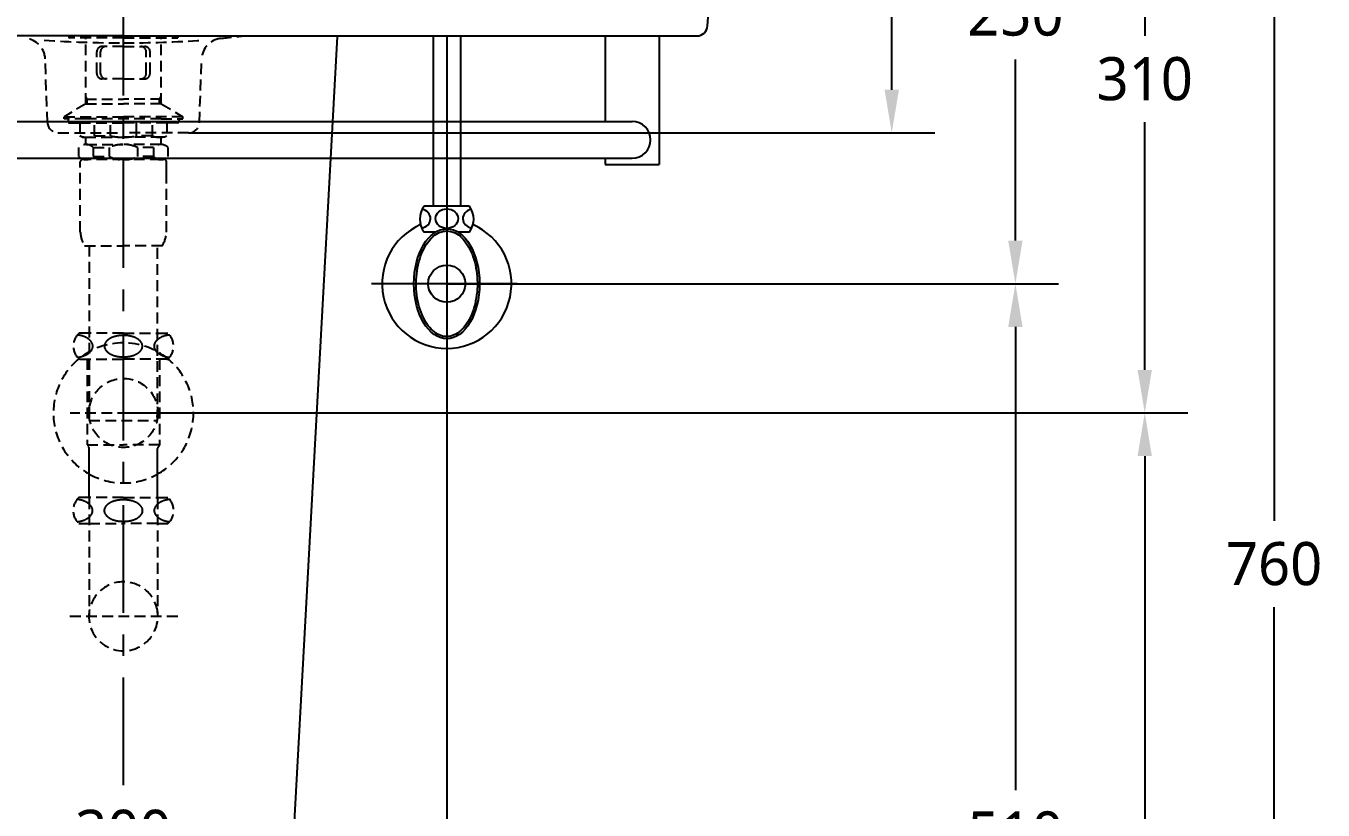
# Model space of a CAD drawing. Extents: x 0 to 6861, y 0 to 2100.
# Drawn here: x 1155 to 1756, y 431 to 795 of the extents above; entities that cross this region are included whole.
import ezdxf

# ---------------------------------------------------------------- set-up
doc = ezdxf.new("R2010")
doc.units = 0
doc.header["$LTSCALE"] = 20
doc.header["$MEASUREMENT"] = 0
doc.linetypes.add('CENTER', pattern=[2, 1.25, -0.25, 0.25, -0.25])
doc.linetypes.add('HIDDEN', pattern=[0.375, 0.25, -0.125])
doc.layers.get('DEFPOINTS').update_dxf_attribs({"linetype": 'CONTINUOUS'})
for name, color, linetype in [('1', 1, 'CONTINUOUS'), ('3', 3, 'CONTINUOUS'), ('4', 4, 'CONTINUOUS'), ('6', 6, 'CONTINUOUS'), ('7', 7, 'CONTINUOUS'), ('CENTER', 2, 'CENTER')]:
    doc.layers.add(name, color=color, linetype=linetype)
doc.styles.get("Standard").update_dxf_attribs({"font": 'NanumGothic.ttf'})
doc.dimstyles.get("Standard").update_dxf_attribs({"dimtxt": 2.5, "dimasz": 2, "dimexe": 2, "dimexo": 1, "dimgap": 1.5, "dimtad": 1, "dimdec": 0, "dimlfac": 10, "dimrnd": 0.5, "dimzin": 0, "dimdsep": 46, "dimtxsty": 'Standard', "dimcen": 0, "dimclrt": 2, "dimadec": 0, "dimazin": 0, "dimtfac": 1, "dimtdec": 0, "dimtmove": 0, "dimatfit": 3, "dimfxl": 1, "dimtolj": 1, "dimtzin": 0, "dimarcsym": 0})

# ---------------------------------------------------------------- blocks, each defined once
blk = doc.blocks.new('*D5')
at = {"layer": '1', "color": 3, "lineweight": -2, "transparency": 16777216}
for p, q in [((1050, 640.76), (1050, 380.28)), ((1350, 640.76), (1350, 380.28)), ((1330, 400.28), (1070, 400.28))]:
    blk.add_line(p, q, dxfattribs=at)
at = {"layer": '1', "color": 3, "transparency": 16777216}
for points in [[(1070, 403.61), (1070, 396.95), (1050, 400.28)], [(1330, 403.61), (1330, 396.95), (1350, 400.28)]]:
    blk.add_solid(points, dxfattribs=at)
at = {"layer": 'DEFPOINTS', "color": 0, "transparency": 16777216}
for p in [(1050, 640.76), (1350, 640.76), (1050, 400.28)]:
    blk.add_point(p, dxfattribs=at)
at = {"layer": '1', "color": 2, "transparency": 16777216, "insert": (1200, 421.18), "char_height": 20, "attachment_point": 5}
blk.add_mtext('\\A1;300', dxfattribs=at)
blk = doc.blocks.new('*D17')
at = {"layer": '1', "color": 3, "lineweight": -2, "transparency": 16777216}
for p, q in [((1473, 925.42), (1576.41, 925.42)), ((1556.41, 905.42), (1556.41, 856.31)), ((1556.41, 765.42), (1556.41, 814.54)), ((1230.26, 745.42), (1576.41, 745.42))]:
    blk.add_line(p, q, dxfattribs=at)
at = {"layer": '1', "color": 3, "transparency": 16777216}
for points in [[(1553.08, 905.42), (1559.75, 905.42), (1556.41, 925.42)], [(1553.08, 765.42), (1559.75, 765.42), (1556.41, 745.42)]]:
    blk.add_solid(points, dxfattribs=at)
at = {"layer": 'DEFPOINTS', "color": 0, "transparency": 16777216}
for p in [(1473, 925.42), (1230.26, 745.42), (1556.41, 745.42)]:
    blk.add_point(p, dxfattribs=at)
at = {"layer": '1', "color": 2, "transparency": 16777216, "insert": (1556.41, 835.42), "char_height": 20, "attachment_point": 5}
blk.add_mtext('\\A1;180', dxfattribs=at)
blk = doc.blocks.new('*D18')
at = {"layer": '1', "color": 3, "lineweight": -2, "transparency": 16777216}
for p, q in [((1437.41, 925.42), (1633.77, 925.42)), ((1613.77, 905.42), (1613.77, 821.31)), ((1613.77, 695.42), (1613.77, 779.54)), ((1350, 675.42), (1633.77, 675.42))]:
    blk.add_line(p, q, dxfattribs=at)
at = {"layer": '1', "color": 3, "transparency": 16777216}
for points in [[(1610.44, 905.42), (1617.1, 905.42), (1613.77, 925.42)], [(1610.44, 695.42), (1617.1, 695.42), (1613.77, 675.42)]]:
    blk.add_solid(points, dxfattribs=at)
at = {"layer": 'DEFPOINTS', "color": 0, "transparency": 16777216}
for p in [(1437.41, 925.42), (1350, 675.42), (1613.77, 675.42)]:
    blk.add_point(p, dxfattribs=at)
at = {"layer": '1', "color": 2, "transparency": 16777216, "insert": (1613.77, 800.42), "char_height": 20, "attachment_point": 5}
blk.add_mtext('\\A1;250', dxfattribs=at)
blk = doc.blocks.new('*D19')
at = {"layer": '1', "color": 3, "lineweight": -2, "transparency": 16777216}
for p, q in [((1506.02, 675.42), (1633.77, 675.42)), ((1613.77, 655.42), (1613.77, 440.42)), ((1613.77, 185.42), (1613.77, 400.42)), ((1449.47, 165.42), (1633.77, 165.42))]:
    blk.add_line(p, q, dxfattribs=at)
at = {"layer": '1', "color": 3, "transparency": 16777216}
for points in [[(1610.44, 655.42), (1617.1, 655.42), (1613.77, 675.42)], [(1610.44, 185.42), (1617.1, 185.42), (1613.77, 165.42)]]:
    blk.add_solid(points, dxfattribs=at)
at = {"layer": 'DEFPOINTS', "color": 0, "transparency": 16777216}
for p in [(1506.02, 675.42), (1449.47, 165.42), (1613.77, 165.42)]:
    blk.add_point(p, dxfattribs=at)
at = {"layer": '1', "color": 2, "transparency": 16777216, "insert": (1613.77, 420.42), "char_height": 20, "attachment_point": 5}
blk.add_mtext('\\A1;510', dxfattribs=at)
blk = doc.blocks.new('*D20')
at = {"layer": '1', "color": 3, "lineweight": -2, "transparency": 16777216}
for p, q in [((1576.41, 925.42), (1693.77, 925.42)), ((1673.77, 905.42), (1673.77, 790.44)), ((1673.77, 635.46), (1673.77, 750.44)), ((1200, 615.46), (1693.77, 615.46))]:
    blk.add_line(p, q, dxfattribs=at)
at = {"layer": '1', "color": 3, "transparency": 16777216}
for points in [[(1670.44, 905.42), (1677.1, 905.42), (1673.77, 925.42)], [(1670.44, 635.46), (1677.1, 635.46), (1673.77, 615.46)]]:
    blk.add_solid(points, dxfattribs=at)
at = {"layer": 'DEFPOINTS', "color": 0, "transparency": 16777216}
for p in [(1576.41, 925.42), (1200, 615.46), (1673.77, 615.46)]:
    blk.add_point(p, dxfattribs=at)
at = {"layer": '1', "color": 2, "transparency": 16777216, "insert": (1673.77, 770.44), "char_height": 20, "attachment_point": 5}
blk.add_mtext('\\A1;310', dxfattribs=at)
blk = doc.blocks.new('*D21')
at = {"layer": '1', "color": 3, "lineweight": -2, "transparency": 16777216}
for p, q in [((1200, 615.46), (1693.77, 615.46)), ((1673.77, 595.46), (1673.77, 410.44)), ((1673.77, 185.42), (1673.77, 370.44)), ((1433.55, 165.42), (1693.77, 165.42))]:
    blk.add_line(p, q, dxfattribs=at)
at = {"layer": '1', "color": 3, "transparency": 16777216}
for points in [[(1670.44, 595.46), (1677.1, 595.46), (1673.77, 615.46)], [(1670.44, 185.42), (1677.1, 185.42), (1673.77, 165.42)]]:
    blk.add_solid(points, dxfattribs=at)
at = {"layer": 'DEFPOINTS', "color": 0, "transparency": 16777216}
for p in [(1200, 615.46), (1433.55, 165.42), (1673.77, 165.42)]:
    blk.add_point(p, dxfattribs=at)
at = {"layer": '1', "color": 2, "transparency": 16777216, "insert": (1673.77, 390.44), "char_height": 20, "attachment_point": 5}
blk.add_mtext('\\A1;450', dxfattribs=at)
blk = doc.blocks.new('*D22')
at = {"layer": '1', "color": 3, "lineweight": -2, "transparency": 16777216}
for p, q in [((1411.91, 925.42), (1753.77, 925.42)), ((1733.77, 905.42), (1733.77, 565.42)), ((1733.77, 185.42), (1733.77, 525.42)), ((1385.45, 165.42), (1753.77, 165.42))]:
    blk.add_line(p, q, dxfattribs=at)
at = {"layer": '1', "color": 3, "transparency": 16777216}
for points in [[(1730.44, 905.42), (1737.1, 905.42), (1733.77, 925.42)], [(1730.44, 185.42), (1737.1, 185.42), (1733.77, 165.42)]]:
    blk.add_solid(points, dxfattribs=at)
at = {"layer": 'DEFPOINTS', "color": 0, "transparency": 16777216}
for p in [(1411.91, 925.42), (1385.45, 165.42), (1733.77, 165.42)]:
    blk.add_point(p, dxfattribs=at)
at = {"layer": '1', "color": 2, "transparency": 16777216, "insert": (1733.77, 545.42), "char_height": 20, "attachment_point": 5}
blk.add_mtext('\\A1;760', dxfattribs=at)

msp = doc.modelspace()

# ---------------------------------------------------------------- linework, layer by layer
at = {"layer": '1', "color": 7}
for p, q in [((1423.48557, 790.423, -9.25406), (1423.48557, 750.68731, -9.25406)), ((1448.48557, 790.423, -9.25406), (1448.48557, 730.68731, -9.25406)), ((964.16394, 750.68731, -9.25406), (1435.98557, 750.68731, -9.25406)), ((964.16394, 733.68731, -9.25406), (1435.98557, 733.68731, -9.25406)), ((1423.48557, 733.68731, -9.25406), (1423.48557, 730.68731, -9.25406)), ((1423.48557, 730.68731, -9.25406), (1448.48557, 730.68731, -9.25406))]:
    msp.add_line(p, q, dxfattribs=at)
msp.add_arc((1435.98557, 742.18731, -9.25406), 8.5, 270, 90, dxfattribs=at)
at = {"layer": '3', "linetype": 'HIDDEN'}
for p, q in [((1174.69817, 790.42294), (1174.69817, 789.71742)), ((1200, 789.51742), (1174.89817, 789.51742)), ((1182.5, 758.92301), (1182.5, 789.51742)), ((1200, 789.51742), (1225.10183, 789.51742)), ((1217.5, 758.92301), (1217.5, 789.51742)), ((1225.30183, 790.42294), (1225.30183, 789.71742)), ((1187.62563, 773.01742), (1187.62563, 783.01742)), ((1189.3934, 773.01742), (1189.3934, 783.01742)), ((1200, 785.51742), (1190.12563, 785.51742)), ((1200, 785.51742), (1209.87437, 785.51742)), ((1210.6066, 773.01742), (1210.6066, 783.01742)), ((1212.37437, 773.01742), (1212.37437, 783.01742)), ((1200, 770.51742), (1190.12563, 770.51742)), ((1200, 770.51742), (1209.87437, 770.51742)), ((1182.5, 758.92301), (1172.5, 752.92301)), ((1183.2, 761.01742), (1182.5, 762.22985)), ((1182.5, 761.01742), (1200, 761.01742)), ((1182.5, 758.92301), (1200, 758.92301)), ((1183.2, 758.92301), (1183.2, 761.01742)), ((1217.5, 761.01742), (1200, 761.01742)), ((1217.5, 758.92301), (1200, 758.92301)), ((1216.8, 761.01742), (1217.5, 762.22985)), ((1216.8, 758.92301), (1216.8, 761.01742)), ((1217.5, 758.92301), (1227.5, 752.92301)), ((1172.5, 752.92301), (1200, 752.92301)), ((1172.5, 751.92301), (1172.5, 752.92301)), ((1227.5, 752.92301), (1200, 752.92301)), ((1227.5, 751.92301), (1227.5, 752.92301)), ((1182.5, 751.92301), (1172.5, 751.92301)), ((1174.30787, 751.92301), (1174.30787, 750.62301)), ((1174.80787, 750.12301), (1179.80787, 750.12301)), ((1179.80787, 750.12301), (1200, 750.12301)), ((1179.80787, 750.12301), (1179.80787, 744.00036)), ((1217.5, 751.92301), (1182.5, 751.92301)), ((1186.58265, 744.00036), (1186.58265, 750.12301)), ((1193.98332, 744.00036), (1193.98332, 750.12301)), ((1220.19213, 750.12301), (1200, 750.12301)), ((1213.41735, 744.00036), (1213.41735, 750.12301)), ((1217.5, 751.92301), (1227.5, 751.92301)), ((1220.19213, 750.12301), (1220.19213, 744.00036)), ((1225.19213, 750.12301), (1220.19213, 750.12301)), ((1225.69213, 751.92301), (1225.69213, 750.62301)), ((1180.80787, 743.42301), (1179.80787, 744.00036)), ((1180.80787, 743.42301), (1182.20787, 743.42301)), ((1182.20787, 743.42301), (1200, 743.42301)), ((1182.5, 740.01177), (1182.5, 743.42301)), ((1186.58265, 744.00036), (1193.98332, 744.00036)), ((1217.79213, 743.42301), (1200, 743.42301)), ((1213.41735, 744.00036), (1206.01668, 744.00036)), ((1217.5, 740.01177), (1217.5, 743.42301)), ((1219.19213, 743.42301), (1217.79213, 743.42301)), ((1219.19213, 743.42301), (1220.19213, 744.00036)), ((1179.2563, 734.46079), (1179.2563, 738.57404)), ((1182.6437, 740.01742), (1199.7563, 740.01742)), ((1186.03109, 738.57404), (1193.43175, 738.57404)), ((1186.03109, 738.57404), (1186.03109, 734.46079)), ((1186.03109, 734.46079), (1193.43175, 734.46079)), ((1193.43175, 738.57404), (1193.43175, 734.46079)), ((1217.3563, 740.01742), (1200.2437, 740.01742)), ((1206.56825, 738.57404), (1206.56825, 734.46079)), ((1213.96891, 738.57404), (1206.56825, 738.57404)), ((1213.96891, 734.46079), (1206.56825, 734.46079)), ((1213.96891, 738.57404), (1213.96891, 734.46079)), ((1220.7437, 734.46079), (1220.7437, 738.57404)), ((1180, 699.41507), (1180, 732.01742)), ((1200, 733.01742), (1181, 733.01742)), ((1217.3563, 733.01742), (1200, 733.01742)), ((1216.8, 733.01742), (1217.3563, 733.01742)), ((1217.3563, 733.01742), (1217.7563, 733.01742)), ((1219, 733.01742), (1217.5, 733.01742)), ((1220, 726.65318), (1220, 732.01742)), ((1220, 699.41507), (1220, 732.01742)), ((1182, 693.01742), (1200, 693.01742)), ((1184.125, 693.01742), (1184.125, 612.01742)), ((1218, 693.01742), (1200, 693.01742)), ((1215.875, 612.01742), (1215.875, 693.01742)), ((1215.875, 613.79759), (1215.175, 613.79759)), ((1184.125, 612.01742), (1215.875, 612.01742))]:
    msp.add_line(p, q, dxfattribs=at)
at = {"layer": '3'}
msp.add_line((1206.01668, 744.00036), (1206.01668, 750.12301), dxfattribs=at)
at = {"layer": '3', "linetype": 'HIDDEN'}
for centre, radius, start, end in [((1174.89817, 789.71742), 0.2, 180, 270), ((1225.10183, 789.71742), 0.2, 270, 0), ((1190.12563, 783.01742), 2.5, 90, 180), ((1191.8934, 783.01742), 2.5, 90, 180), ((1208.1066, 783.01742), 2.5, 0, 90), ((1209.87437, 783.01742), 2.5, 0, 90), ((1190.12563, 773.01742), 2.5, 180, 270), ((1191.8934, 773.01742), 2.5, 180, 270), ((1208.1066, 773.01742), 2.5, 270, 0), ((1209.87437, 773.01742), 2.5, 270, 0), ((1174.80787, 750.62301), 0.5, 180, 270), ((1225.19213, 750.62301), 0.5, 270, 0), ((1183.19526, 753.60222), 10.18185, 250.56792502, 289.43207498), ((1199.80786, 772.87534), 29.45658, 258.59556617, 270.3737354), ((1200.19214, 772.87534), 29.45658, 269.6262646, 281.40443383), ((1216.80474, 753.60222), 10.18185, 250.56792502, 289.43207498), ((1182.6437, 735.30962), 4.70435, 43.94093732, 136.05906268), ((1182.6437, 737.72522), 4.70435, 223.94093732, 316.05906268), ((1199.53411, 726.41294), 13.60629, 89.06429532, 116.64718661), ((1199.53411, 746.6219), 13.60629, 243.35281339, 270.93570468), ((1200.46589, 726.41294), 13.60629, 63.35281339, 90.93570468), ((1200.46589, 746.6219), 13.60629, 269.06429532, 296.64718661), ((1217.3563, 735.30962), 4.70435, 43.94093732, 136.05906268), ((1217.3563, 737.72522), 4.70435, 223.94093732, 316.05906268), ((1181, 732.01742), 1, 90, 180), ((1219, 732.01742), 1, 0, 90), ((1192.98841, 699.964), 13, 182.42004342, 212.30000816), ((1207.01159, 699.964), 13, 327.69999184, 357.57995658)]:
    msp.add_arc(centre, radius, start, end, dxfattribs=at)
at = {"layer": '4', "linetype": 'HIDDEN'}
for p, q in [((1183.75, 652.46178), (1179.4585, 652.46178)), ((1200, 652.46178), (1183.75, 652.46178)), ((1200, 652.46178), (1216.25, 652.46178)), ((1216.25, 652.46178), (1220.5415, 652.46178)), ((1179.85, 640.46178), (1179.4585, 640.46178)), ((1179.85, 640.46178), (1200, 640.46178)), ((1183.2, 640.46178), (1183.2, 600.68166)), ((1220.15, 640.46178), (1200, 640.46178)), ((1216.8, 640.46178), (1216.8, 600.68166)), ((1220.15, 640.46178), (1220.5415, 640.46178)), ((1224.77504, 615.42301), (1175.22496, 615.42301)), ((1183.2, 600.68166), (1200, 600.68166)), ((1216.8, 600.68166), (1200, 600.68166)), ((1184.125, 576.16178), (1179.38055, 576.16178)), ((1199.92205, 576.16178), (1184.125, 576.16178)), ((1184.125, 575.85758), (1184.125, 520.96178)), ((1199.92205, 576.16178), (1200, 576.16178)), ((1200.07795, 576.16178), (1200, 576.16178)), ((1200.07795, 576.16178), (1215.875, 576.16178)), ((1215.875, 576.16178), (1220.61945, 576.16178)), ((1215.875, 575.85758), (1215.875, 520.96178)), ((1179.38055, 564.16178), (1184.125, 564.16178)), ((1184.125, 564.16178), (1199.92205, 564.16178)), ((1215.875, 564.16178), (1200.07795, 564.16178)), ((1215.875, 564.16178), (1220.61945, 564.16178)), ((1225.17347, 520.96178), (1174.82653, 520.96178))]:
    msp.add_line(p, q, dxfattribs=at)
at = {"layer": '4'}
for p, q in [((1184.125, 575.85758), (1184.125, 599.03678)), ((1215.875, 575.85758), (1215.875, 599.03678))]:
    msp.add_line(p, q, dxfattribs=at)
at = {"layer": '4', "linetype": 'HIDDEN'}
for points in [[(1185.80517, 646.46178, 0.15521739), (1185.21468, 648.31811, 0.106747244), (1183.15297, 650.20878, 0.07304301), (1180.38311, 651.3268, 0.028511088), (1178.65435, 651.64281, 0.05952259)], [(1200, 651.46178, 0.057537424), (1196.44246, 651.05104, 0.071219107), (1193.7425, 649.99731, 0.106373365), (1191.7197, 648.20072, 0.159482965)], [(1200, 651.46178, -0.057537424), (1203.55754, 651.05104, -0.071219107), (1206.2575, 649.99731, -0.106373365), (1208.2803, 648.20072, -0.159482965)], [(1214.19483, 646.46178, -0.15521739), (1214.78532, 648.31811, -0.106747244), (1216.84703, 650.20878, -0.07304301), (1219.61689, 651.3268, -0.028511088), (1221.34565, 651.64281, -0.05952259)], [(1178.65435, 641.28075, 0.028511088), (1180.38311, 641.59676, 0.07304301), (1183.15297, 642.71478, 0.106747244), (1185.21468, 644.60545, 0.15521739), (1185.80517, 646.46178, 0.15521739)], [(1191.7197, 648.20072, 0.327290453), (1191.7197, 644.72284, 0.106373385), (1193.7425, 642.92625, 0.071219107), (1196.44246, 641.87252, 0.057537424), (1200, 641.46178, 0.057537424)], [(1208.2803, 648.20072, -0.327290453), (1208.2803, 644.72284, -0.106373385), (1206.2575, 642.92625, -0.071219107), (1203.55754, 641.87252, -0.057537424), (1200, 641.46178, -0.057537424)], [(1221.34565, 641.28075, -0.028511088), (1219.61689, 641.59676, -0.07304301), (1216.84703, 642.71478, -0.106747244), (1214.78532, 644.60545, -0.15521739), (1214.19483, 646.46178, -0.15521739)], [(1184.125, 573.14725, 0.049056062), (1183.07502, 573.90878, 0.07304301), (1180.30516, 575.0268, 0.028511088), (1178.57641, 575.34281)], [(1185.72722, 570.16178, 0.15521739), (1185.13673, 572.01811, 0.054411203), (1184.18358, 573.09466, 0.054411203)], [(1191.64175, 571.90072, 0.327290453), (1191.64175, 568.42284, 0.106373385), (1193.66456, 566.62625, 0.071219107), (1196.36451, 565.57252, 0.057537424), (1199.92205, 565.16178, 0.057537424)], [(1200, 575.16159, 0.058789896), (1196.36451, 574.75104, 0.071219107), (1193.66456, 573.69731, 0.106373365), (1191.64175, 571.90072, 0.159482965)], [(1200, 575.16159, -0.058789896), (1203.63549, 574.75104, -0.071219107), (1206.33544, 573.69731, -0.106373365), (1208.35825, 571.90072, -0.159482965)], [(1208.35825, 571.90072, -0.327290453), (1208.35825, 568.42284, -0.106373385), (1206.33544, 566.62625, -0.071219107), (1203.63549, 565.57252, -0.057537424), (1200.07795, 565.16178, -0.057537424)], [(1214.27278, 570.16178, -0.15521739), (1214.86327, 572.01811, -0.054949864), (1215.82696, 573.10422, -0.054949864)], [(1215.875, 573.14725, -0.049056062), (1216.92498, 573.90878, -0.07304301), (1219.69484, 575.0268, -0.028511088), (1221.42359, 575.34281)], [(1178.57641, 564.98075, 0.028511088), (1180.30516, 565.29676, 0.07304301), (1183.07502, 566.41478, 0.049056062), (1184.125, 567.17631, 0.049056062)], [(1184.18535, 567.2305, 0.054320903), (1185.13673, 568.30545, 0.15521739), (1185.72722, 570.16178)], [(1215.81892, 567.22663, -0.054539036), (1214.86327, 568.30545, -0.15521739), (1214.27278, 570.16178)], [(1221.42359, 564.98075, -0.028511088), (1219.69484, 565.29676, -0.07304301), (1216.92498, 566.41478, -0.049056062), (1215.875, 567.17631, -0.049056062)]]:
    msp.add_lwpolyline(points, format="xyb", dxfattribs=at)
msp.add_circle((1200, 615.46178), 16, dxfattribs=at)
for centre, radius, start, end in [((1184.75, 646.46178), 8, 131.40962211, 228.59037789), ((1215.25, 646.46178), 8, 311.40962211, 48.59037789), ((1200, 615.46178), 32.5, 50.55292077, 129.44707923), ((1200, 615.46178), 32.5, 129.44707923, 240.76048697), ((1200, 615.46178), 32.5, 299.23951303, 50.55292077), ((1183.2, 599.03678), 0.925, 0, 58.70258778), ((1216.8, 599.03678), 0.925, 121.29741222, 180), ((1215.8, 600.68166), 1, 301.29741222, 0), ((1200, 615.46178), 32.5, 240.76048697, 299.23951303), ((1184.67205, 570.16178), 8, 131.40962211, 228.59037789), ((1215.32795, 570.16178), 8, 311.40962211, 48.59037789), ((1200, 521.08678), 16, 7.1666434, 180), ((1200, 521.08678), 16, 172.8333566, 7.1666434)]:
    msp.add_arc(centre, radius, start, end, dxfattribs=at)
at = {"layer": '6'}
for p, q in [((1343.65, 790.42297), (1343.65, 711.42301)), ((1350, 790.42297), (1350, 640.76448)), ((1356.35, 790.42298), (1356.35, 711.42301)), ((1356.35, 711.42301), (1339.5, 711.42301)), ((1360.5, 711.42301), (1356.35, 711.42301)), ((1344.8598, 699.42301), (1339.5, 699.42301)), ((1360.5, 699.42301), (1355.1402, 699.42301)), ((1382.62657, 675.42301), (1315.03087, 675.42301))]:
    msp.add_line(p, q, dxfattribs=at)
msp.add_circle((1350, 675.42301), 8.61509, dxfattribs=at)
for centre, radius, start, end in [((1347.5, 705.42301), 10, 143.13010235, 216.86989765), ((1352.5, 705.42301), 10, 323.13010235, 36.86989765), ((1350, 675.42301), 30, 113.91725115, 66.08274885)]:
    msp.add_arc(centre, radius, start, end, dxfattribs=at)
for centre, major_axis, start_param, end_param in [((1337.22674, 705.65059), (-5.22946, 0), 1.800504354, 4.443057795), ((1362.68267, 705.65059), (5.22946, 0), 1.82411945, 4.498970222)]:
    msp.add_ellipse(centre, major_axis=major_axis, ratio=0.866391406, start_param=start_param, end_param=end_param, dxfattribs=at)
for centre, major_axis, ratio in [((1350, 705.65059), (5.22946, 0), 0.866391406), ((1350, 675.42301), (0, 25.5), 0.596528766)]:
    msp.add_ellipse(centre, major_axis=major_axis, ratio=ratio, dxfattribs=at)
msp.add_open_spline([(1350, 699.92301), (1347.91961, 699.92301), (1345.81986, 699.1139), (1341.92363, 695.86885), (1340.15141, 693.42872), (1337.42556, 687.40001), (1336.47389, 683.8206), (1335.62349, 676.30546), (1335.72481, 672.37573), (1336.95671, 665.01831), (1338.0872, 661.59678), (1341.09962, 656.00756), (1342.9775, 653.85033), (1346.98264, 651.208), (1349.08816, 650.70641), (1353.24366, 651.30821), (1355.32541, 652.43107), (1359.07662, 656.26306), (1360.72535, 658.96717), (1363.13974, 665.38854), (1363.90451, 669.09779), (1364.36618, 676.71222), (1364.06304, 680.61149), (1362.4602, 687.7539), (1361.16064, 690.99062), (1357.88975, 696.0974), (1355.92602, 697.95616), (1352.60831, 699.60833), (1351.30279, 699.92301), (1350, 699.92301)], degree=3, knots=[0, 0, 0, 0, 0.461109739, 0.461109739, 0.922219478, 0.922219478, 1.383329216, 1.383329216, 1.844438955, 1.844438955, 2.305548694, 2.305548694, 2.766658433, 2.766658433, 3.227768172, 3.227768172, 3.688877911, 3.688877911, 4.149987649, 4.149987649, 4.611097388, 4.611097388, 5.072207127, 5.072207127, 5.533316866, 5.533316866, 5.994426605, 5.994426605, 6.283185307, 6.283185307, 6.283185307, 6.283185307], dxfattribs=at)
at = {"layer": '7', "extrusion": (0, 1, 0)}
for p, q in [((1470.928, 795.04436, -8.91847), (1479.9778, 917.86032)), ((1200.00018, 790.42293, -9.25406), (934.05855, 790.42301, -9.25406)), ((1199.99982, 790.42293, -9.25406), (1465.94145, 790.42301, -9.25406)), ((1200, 790.42301, 445.81577), (1200, 790.42301, -14.18423)), ((1200, 790.42301, -14.18423), (1200, 790.42301, 445.81577)), ((1200, 790.42301, 445.81577), (1200, 790.42301, -14.18423)), ((1200, 790.42301, -14.18423), (1200, 790.42301, 445.81577)), ((1200, 790.42301, -14.18423), (1200, 790.42299, -14.18423)), ((1200, 790.42299, -14.18423), (1200, 790.42301, -14.18423)), ((1200, 790.42301, -14.18423), (1200, 790.42299, -14.18423)), ((1200, 790.42299, -14.18423), (1200, 790.42301, -14.18423)), ((1200, 790.42293, 445.81577), (1200, 790.42301, 445.81577)), ((1200, 790.42301, 445.81577), (1200, 790.42293, 445.81577)), ((1200, 790.42293, 445.81577), (1200, 790.42301, 445.81577)), ((1200, 790.42301, 445.81577), (1200, 790.42293, 445.81577)), ((1200, 790.42299, 20), (1200, 790.42299, 0)), ((1200, 790.42299, 20), (1200, 790.42299, 0)), ((1200, 790.42299, 20), (1200, 790.42299, 0)), ((1200, 790.42299, 20), (1200, 790.42299, 0)), ((1200, 790.42299, 0), (1200, 790.42299, -14.18423)), ((1200, 790.42299, 0), (1200, 790.42299, -14.18423)), ((1200, 790.42299, 0), (1200, 790.42299, -14.18423)), ((1200, 790.42299, 0), (1200, 790.42299, -14.18423)), ((1200, 790.42293, 410.50779), (1200, 790.42293, 445.81577)), ((1200, 790.42293, 410.50779), (1200, 790.42293, 445.81577))]:
    msp.add_line(p, q, dxfattribs=at)
at = {"layer": '7'}
msp.add_line((1299.16265, 790.10794, -1.07919), (1265.00019, 165.42301, -45.098), dxfattribs=at)
at = {"layer": '7', "linetype": 'HIDDEN', "extrusion": (0, 1, 0)}
for p, q in [((1164.75145, 750.16133), (1163.71971, 779.84818)), ((1235.24855, 750.16133), (1236.28029, 779.84818)), ((1169.7446, 745.42301), (1200.00022, 745.42301)), ((1230.2554, 745.42301), (1199.99978, 745.42301))]:
    msp.add_line(p, q, dxfattribs=at)
at = {"layer": '7', "extrusion": (2.03217e-08, -0.072426, 0.997374)}
msp.add_arc((1465.94167, 792.67656, -66.47677), 5, 270, 355.79673763, dxfattribs=at)
at = {"layer": '7', "linetype": 'HIDDEN'}
for centre, radius, start, end in [((1153.73341, 779.32482), 10, 3, 83.96941389), ((1200.00045, 1332.85288), 545.66744, 266.14041802, 269.99998116), ((1200, 1332.85288), 545.66744, 270.00001884, 273.85958198), ((1246.26659, 779.32482), 10, 96.03058611, 177), ((1168.46999, 1515.72825), 730.5014, 276.03058611, 276.83791369), ((1169.7446, 750.42301), 5, 183, 270), ((1230.2554, 750.42301), 5, 270, 357)]:
    msp.add_arc(centre, radius, start, end, dxfattribs=at)
at = {"layer": '7'}
for points, degree in [([(1200, 790.42301, 0.00174), (1200, 790.42301)], 1), ([(1200, 790.42301, 0.00174), (1200, 790.42301)], 1), ([(1200, 790.42301, 0.00174), (1200, 790.42301)], 1), ([(1200, 790.42301, 0.00174), (1200, 790.42301)], 1), ([(1200, 790.42299, -14.18423), (1200, 790.42299, -9.45618), (1200, 790.42299, -4.7281), (1200, 790.42299, 0)], 3), ([(1200, 790.42299, -14.18423), (1200, 790.42299, -9.45618), (1200, 790.42299, -4.7281), (1200, 790.42299, 0)], 3), ([(1200, 790.42299, -14.18423), (1200, 790.42299, -9.45618), (1200, 790.42299, -4.7281), (1200, 790.42299, 0)], 3), ([(1200, 790.42299, -14.18423), (1200, 790.42299, -9.45618), (1200, 790.42299, -4.7281), (1200, 790.42299, 0)], 3)]:
    msp.add_open_spline(points, degree=degree, dxfattribs=at)
for points, knots in [([(1200, 790.42299, 381.33422), (1200, 790.42299, 320.01361), (1200, 790.42299, 258.68925), (1200, 790.42299, 138.24222), (1200, 790.42299, 79.11951), (1200, 790.42299, 20)], [0, 0, 0, 0, 0.509143811, 0.509143811, 1, 1, 1, 1]), ([(1200, 790.42299, 381.33422), (1200, 790.42299, 320.01361), (1200, 790.42299, 258.68925), (1200, 790.42299, 138.24222), (1200, 790.42299, 79.11951), (1200, 790.42299, 20)], [0, 0, 0, 0, 0.509143811, 0.509143811, 1, 1, 1, 1]), ([(1200, 790.42299, 381.33422), (1200, 790.42299, 320.01361), (1200, 790.42299, 258.68925), (1200, 790.42299, 138.24222), (1200, 790.42299, 79.11951), (1200, 790.42299, 20)], [0, 0, 0, 0, 0.509143811, 0.509143811, 1, 1, 1, 1]), ([(1200, 790.42299, 381.33422), (1200, 790.42299, 320.01361), (1200, 790.42299, 258.68925), (1200, 790.42299, 138.24222), (1200, 790.42299, 79.11951), (1200, 790.42299, 20)], [0, 0, 0, 0, 0.509143811, 0.509143811, 1, 1, 1, 1]), ([(1200, 790.42299, 381.33422), (1200, 790.42299, 385.33847), (1200, 790.42299, 389.32655), (1200, 790.42299, 396.64109), (1200, 790.42299, 400.03232), (1200, 790.42299, 405.621), (1200, 790.42299, 407.86239), (1200, 790.42299, 410.85369), (1200, 790.42299, 411.60554), (1200, 790.42299, 411.56248)], [0, 0, 0, 0, 0.25, 0.25, 0.5, 0.5, 0.75, 0.75, 1, 1, 1, 1]), ([(1200, 790.42299, 381.33422), (1200, 790.42299, 385.33847), (1200, 790.42299, 389.32655), (1200, 790.42299, 396.64109), (1200, 790.42299, 400.03232), (1200, 790.42299, 405.621), (1200, 790.42299, 407.86239), (1200, 790.42299, 410.85369), (1200, 790.42299, 411.60554), (1200, 790.42299, 411.56248)], [0, 0, 0, 0, 0.25, 0.25, 0.5, 0.5, 0.75, 0.75, 1, 1, 1, 1]), ([(1200, 790.42299, 381.33422), (1200, 790.42299, 385.33847), (1200, 790.42299, 389.32655), (1200, 790.42299, 396.64109), (1200, 790.42299, 400.03232), (1200, 790.42299, 405.621), (1200, 790.42299, 407.86239), (1200, 790.42299, 410.85369), (1200, 790.42299, 411.60554), (1200, 790.42299, 411.56248)], [0, 0, 0, 0, 0.25, 0.25, 0.5, 0.5, 0.75, 0.75, 1, 1, 1, 1]), ([(1200, 790.42299, 381.33422), (1200, 790.42299, 385.33847), (1200, 790.42299, 389.32655), (1200, 790.42299, 396.64109), (1200, 790.42299, 400.03232), (1200, 790.42299, 405.621), (1200, 790.42299, 407.86239), (1200, 790.42299, 410.85369), (1200, 790.42299, 411.60554), (1200, 790.42299, 411.56248)], [0, 0, 0, 0, 0.25, 0.25, 0.5, 0.5, 0.75, 0.75, 1, 1, 1, 1]), ([(1200, 790.42293, 410.50779), (1200, 790.42294, 410.50773), (1200, 790.42295, 410.6027), (1200, 790.42297, 410.9845), (1200, 790.42298, 411.24941), (1200, 790.42299, 411.56248)], [0, 0, 0, 0, 0.535586593, 0.535586593, 1, 1, 1, 1]), ([(1200, 790.42293, 410.50779), (1200, 790.42294, 410.50773), (1200, 790.42295, 410.6027), (1200, 790.42297, 410.9845), (1200, 790.42298, 411.24941), (1200, 790.42299, 411.56248)], [0, 0, 0, 0, 0.535586593, 0.535586593, 1, 1, 1, 1]), ([(1200, 790.42293, 410.50779), (1200, 790.42294, 410.50773), (1200, 790.42295, 410.6027), (1200, 790.42297, 410.9845), (1200, 790.42298, 411.24941), (1200, 790.42299, 411.56248)], [0, 0, 0, 0, 0.535586593, 0.535586593, 1, 1, 1, 1]), ([(1200, 790.42293, 410.50779), (1200, 790.42294, 410.50773), (1200, 790.42295, 410.6027), (1200, 790.42297, 410.9845), (1200, 790.42298, 411.24941), (1200, 790.42299, 411.56248)], [0, 0, 0, 0, 0.535586593, 0.535586593, 1, 1, 1, 1])]:
    msp.add_open_spline(points, degree=3, knots=knots, dxfattribs=at)
at = {"layer": 'CENTER', "color": 1, "linetype": 'CENTER', "ltscale": 2}
msp.add_line((1200, 442.72511), (1200, 986.42105), dxfattribs=at)

# ---------------------------------------------------------------- dimensions: what is measured, and where the dimension line sits
at = {"layer": '1'}
for base, p1, p2, picture, middle in [((1673.77, 615.46178), (1576.4138, 925.42301), (1200, 615.46178), '*D20', (1673.77, 770.44239)), ((1556.4138, 745.42301), (1473.00045, 925.42301), (1230.2554, 745.42301), '*D17', (1556.4138, 835.42301)), ((1613.77, 675.42301), (1437.41173, 925.42301), (1350, 675.42301), '*D18', (1613.77, 800.42301)), ((1733.77, 165.42301), (1411.91257, 925.42301), (1385.44772, 165.42301), '*D22', (1733.77, 545.42301)), ((1613.77, 165.42301), (1506.02118, 675.42301), (1449.46956, 165.42301), '*D19', (1613.77, 420.42301)), ((1673.77, 165.42301), (1200, 615.46178), (1433.55108, 165.42301), '*D21', (1673.77, 390.44239))]:
    dim = msp.add_linear_dim(base=base, p1=p1, p2=p2, angle=90, dimstyle='Standard', override={"dimtxt": 20, "dimasz": 20, "dimexe": 20, "dimexo": 0, "dimgap": 10, "dimtih": 1, "dimtoh": 1, "dimlfac": 1, "dimzin": 8, "dimclrd": 3, "dimclre": 3}, dxfattribs=at)
    dim.commit()
    dim.dimension.update_dxf_attribs({"geometry": picture, "text_midpoint": middle})
dim = msp.add_linear_dim(base=(1050, 400.27889), p1=(1350, 640.76448), p2=(1050, 640.76448), dimstyle='Standard', override={"dimtxt": 20, "dimasz": 20, "dimexe": 20, "dimexo": 0, "dimgap": 10, "dimdec": 4, "dimlfac": 1, "dimzin": 8, "dimclrd": 3, "dimclre": 3, "dimtdec": 4}, dxfattribs=at)
dim.commit()
dim.dimension.update_dxf_attribs({"geometry": '*D5', "text_midpoint": (1200, 421.18018)})

doc.saveas('drawing.dxf')
